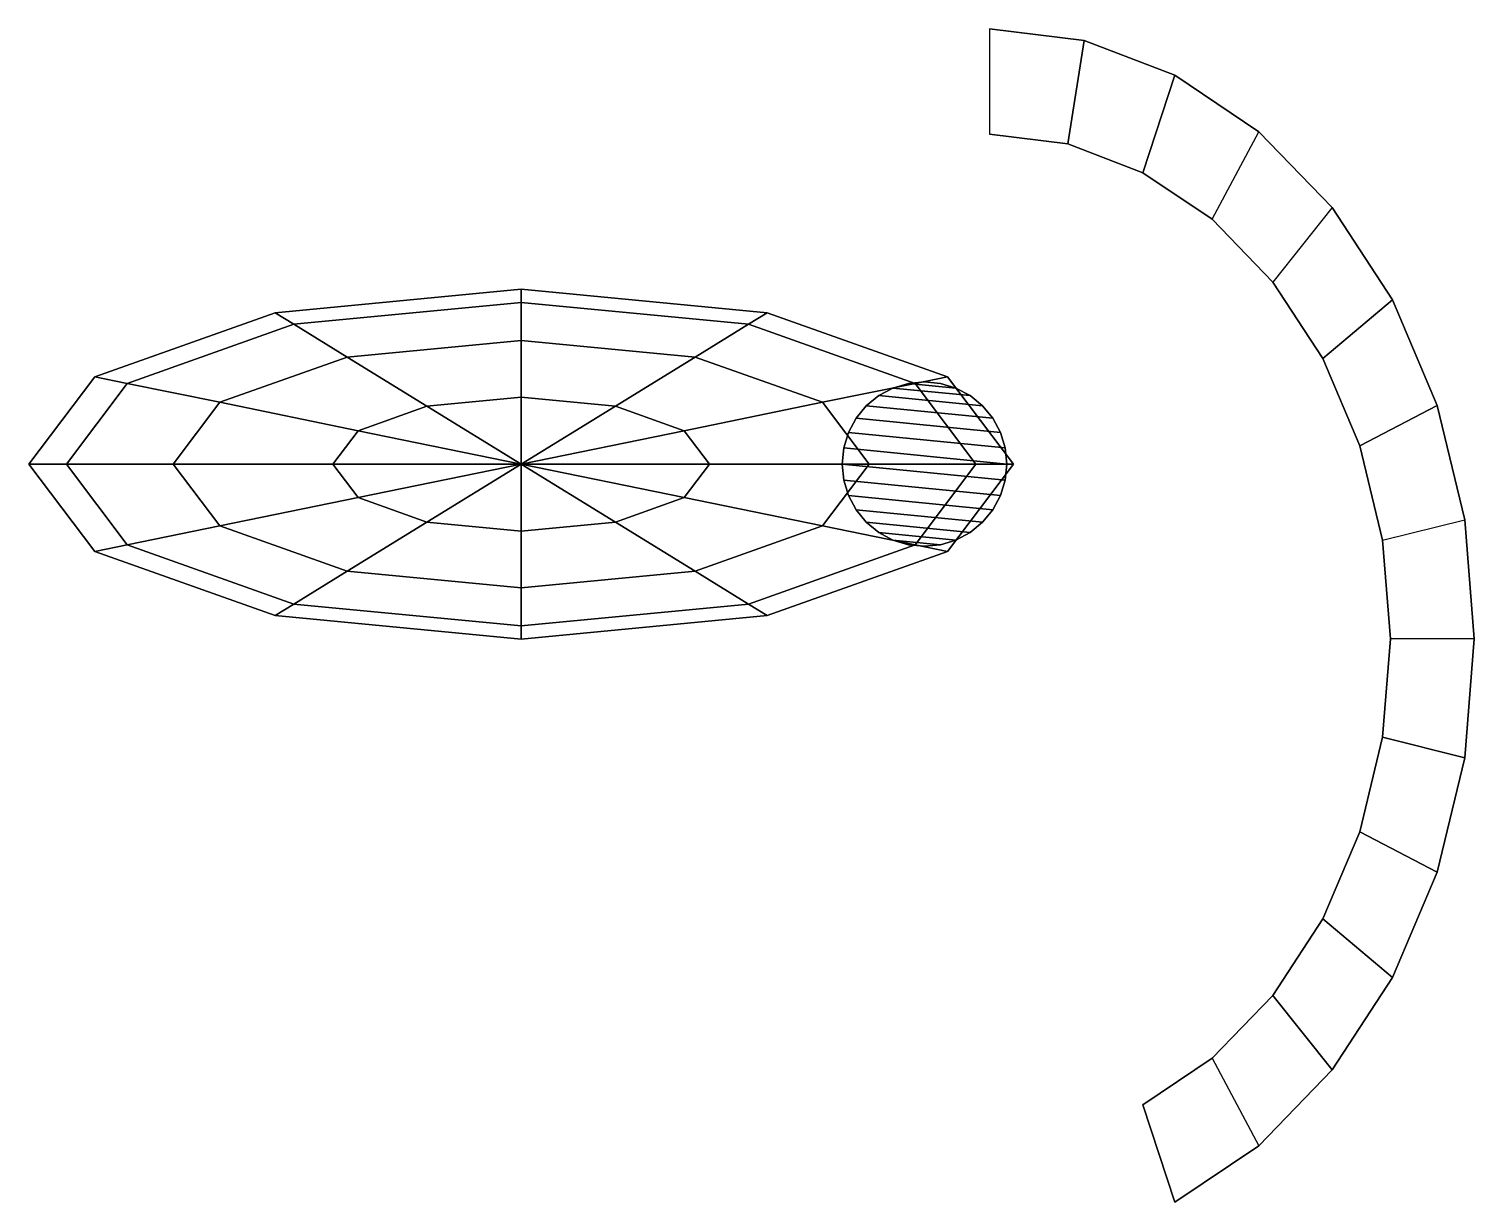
# Model space of a CAD drawing. Extents: x -5.46 to 3.35, y -4.5 to 2.65.
import ezdxf

# ---------------------------------------------------------------- set-up
doc = ezdxf.new("R2010")
doc.units = 0

# ---------------------------------------------------------------- blocks, each defined once
blk = doc.blocks.new('Sphere_002')
at = {"color": 250}
for points in [[(0, 1.06536, -17.342), (-1.49943, 0.922631, -17.342), (-1.38529, 0.8524, -16.676), (0, 0.984267, -16.676)], [(0, 0.984267, -18.0079), (-1.38529, 0.8524, -18.0079), (-1.49943, 0.922631, -17.342), (0, 1.06536, -17.342)], [(1.38529, 0.8524, -18.0079), (0, 0.984267, -18.0079), (0, 1.06536, -17.342), (1.49943, 0.922631, -17.342)], [(1.49943, 0.922631, -17.342), (0, 1.06536, -17.342), (0, 0.984267, -16.676), (1.38529, 0.8524, -16.676)], [(0, 0.984267, -16.676), (-1.38529, 0.8524, -16.676), (-1.06026, 0.652399, -16.1114), (0, 0.753325, -16.1114)], [(0, 0.753325, -18.5725), (-1.06026, 0.652399, -18.5725), (-1.38529, 0.8524, -18.0079), (0, 0.984267, -18.0079)], [(1.06026, 0.652399, -18.5725), (0, 0.753325, -18.5725), (0, 0.984267, -18.0079), (1.38529, 0.8524, -18.0079)], [(1.38529, 0.8524, -16.676), (0, 0.984267, -16.676), (0, 0.753325, -16.1114), (1.06026, 0.652399, -16.1114)], [(-1.38529, 0.8524, -18.0079), (-2.3994, 0.492133, -18.0079), (-2.59709, 0.532681, -17.342), (-1.49943, 0.922631, -17.342)], [(-1.49943, 0.922631, -17.342), (-2.59709, 0.532681, -17.342), (-2.3994, 0.492133, -16.676), (-1.38529, 0.8524, -16.676)], [(2.59709, 0.532681, -17.342), (1.49943, 0.922631, -17.342), (1.38529, 0.8524, -16.676), (2.3994, 0.492133, -16.676)], [(2.3994, 0.492133, -18.0079), (1.38529, 0.8524, -18.0079), (1.49943, 0.922631, -17.342), (2.59709, 0.532681, -17.342)], [(-1.06026, 0.652399, -18.5725), (-1.83642, 0.376663, -18.5725), (-2.3994, 0.492133, -18.0079), (-1.38529, 0.8524, -18.0079)], [(-1.38529, 0.8524, -16.676), (-2.3994, 0.492133, -16.676), (-1.83642, 0.376663, -16.1114), (-1.06026, 0.652399, -16.1114)], [(2.3994, 0.492133, -16.676), (1.38529, 0.8524, -16.676), (1.06026, 0.652399, -16.1114), (1.83642, 0.376663, -16.1114)], [(1.83642, 0.376663, -18.5725), (1.06026, 0.652399, -18.5725), (1.38529, 0.8524, -18.0079), (2.3994, 0.492133, -18.0079)], [(0, 0.753325, -16.1114), (-1.06026, 0.652399, -16.1114), (-0.573808, 0.353076, -15.7342), (0, 0.407697, -15.7342)], [(0, 0.407697, -18.9498), (-0.573808, 0.353076, -18.9498), (-1.06026, 0.652399, -18.5725), (0, 0.753325, -18.5725)], [(0.573808, 0.353076, -18.9498), (0, 0.407697, -18.9498), (0, 0.753325, -18.5725), (1.06026, 0.652399, -18.5725)], [(1.06026, 0.652399, -16.1114), (0, 0.753325, -16.1114), (0, 0.407697, -15.7342), (0.573807, 0.353076, -15.7342)], [(-0.573808, 0.353076, -18.9498), (-0.993864, 0.203848, -18.9498), (-1.83642, 0.376663, -18.5725), (-1.06026, 0.652399, -18.5725)], [(-1.06026, 0.652399, -16.1114), (-1.83642, 0.376663, -16.1114), (-0.993864, 0.203848, -15.7342), (-0.573808, 0.353076, -15.7342)], [(1.83642, 0.376663, -16.1114), (1.06026, 0.652399, -16.1114), (0.573807, 0.353076, -15.7342), (0.993864, 0.203848, -15.7342)], [(0.993864, 0.203848, -18.9498), (0.573808, 0.353076, -18.9498), (1.06026, 0.652399, -18.5725), (1.83642, 0.376663, -18.5725)], [(-2.59709, 0.532681, -17.342), (-2.99886, 0, -17.342), (-2.77059, 0, -16.676), (-2.3994, 0.492133, -16.676)], [(-2.3994, 0.492133, -18.0079), (-2.77059, 0, -18.0079), (-2.99886, 0, -17.342), (-2.59709, 0.532681, -17.342)], [(2.77059, 0, -18.0079), (2.3994, 0.492133, -18.0079), (2.59709, 0.532681, -17.342), (2.99886, 0, -17.342)], [(2.99886, 0, -17.342), (2.59709, 0.532681, -17.342), (2.3994, 0.492133, -16.676), (2.77059, 0, -16.676)], [(-2.3994, 0.492133, -16.676), (-2.77059, 0, -16.676), (-2.12052, 0, -16.1114), (-1.83642, 0.376663, -16.1114)], [(-1.83642, 0.376663, -18.5725), (-2.12052, 0, -18.5725), (-2.77059, 0, -18.0079), (-2.3994, 0.492133, -18.0079)], [(2.12052, 0, -18.5725), (1.83642, 0.376663, -18.5725), (2.3994, 0.492133, -18.0079), (2.77059, 0, -18.0079)], [(1.83642, 0.376663, -16.1114), (2.12052, 0, -16.1114), (2.77059, 0, -16.676), (2.3994, 0.492133, -16.676)], [(-1.83642, 0.376663, -16.1114), (-2.12052, 0, -16.1114), (-1.14761, 0, -15.7342), (-0.993864, 0.203848, -15.7342)], [(-0.993864, 0.203848, -18.9498), (-1.14761, 0, -18.9498), (-2.12052, 0, -18.5725), (-1.83642, 0.376663, -18.5725)], [(0, 0, -19.0822), (-0.993864, 0.203848, -18.9498), (-0.573808, 0.353076, -18.9498)], [(-0.573808, 0.353076, -15.7342), (-0.993864, 0.203848, -15.7342), (0, 0, -15.6017)], [(0, 0.407697, -15.7342), (-0.573808, 0.353076, -15.7342), (0, 0, -15.6017)], [(0, 0, -19.0822), (-0.573808, 0.353076, -18.9498), (0, 0.407697, -18.9498)], [(0, 0, -19.0822), (0, 0.407697, -18.9498), (0.573808, 0.353076, -18.9498)], [(0.573807, 0.353076, -15.7342), (0, 0.407697, -15.7342), (0, 0, -15.6017)], [(0.993864, 0.203848, -15.7342), (0.573807, 0.353076, -15.7342), (0, 0, -15.6017)], [(0, 0, -19.0822), (0.573808, 0.353076, -18.9498), (0.993864, 0.203848, -18.9498)], [(1.14761, 0, -18.9498), (0.993864, 0.203848, -18.9498), (1.83642, 0.376663, -18.5725), (2.12052, 0, -18.5725)], [(2.12052, 0, -16.1114), (1.83642, 0.376663, -16.1114), (0.993864, 0.203848, -15.7342), (1.14761, 0, -15.7342)], [(-0.993864, 0.203848, -15.7342), (-1.14761, 0, -15.7342), (0, 0, -15.6017)], [(0, 0, -19.0822), (-1.14761, 0, -18.9498), (-0.993864, 0.203848, -18.9498)], [(0, 0, -19.0822), (0.993864, 0.203848, -18.9498), (1.14761, 0, -18.9498)], [(1.14761, 0, -15.7342), (0.993864, 0.203848, -15.7342), (0, 0, -15.6017)], [(-2.77059, 0, -18.0079), (-2.3994, -0.492133, -18.0079), (-2.59709, -0.532681, -17.342), (-2.99886, 0, -17.342)], [(-2.99886, 0, -17.342), (-2.59709, -0.532681, -17.342), (-2.3994, -0.492133, -16.676), (-2.77059, 0, -16.676)], [(-2.12052, 0, -18.5725), (-1.83642, -0.376663, -18.5725), (-2.3994, -0.492133, -18.0079), (-2.77059, 0, -18.0079)], [(-2.77059, 0, -16.676), (-2.3994, -0.492133, -16.676), (-1.83642, -0.376663, -16.1114), (-2.12052, 0, -16.1114)], [(-1.14761, 0, -18.9498), (-0.993864, -0.203848, -18.9498), (-1.83642, -0.376663, -18.5725), (-2.12052, 0, -18.5725)], [(-2.12052, 0, -16.1114), (-1.83642, -0.376663, -16.1114), (-0.993864, -0.203848, -15.7342), (-1.14761, 0, -15.7342)], [(0, 0, -19.0822), (-0.993864, -0.203848, -18.9498), (-1.14761, 0, -18.9498)], [(-1.14761, 0, -15.7342), (-0.993864, -0.203848, -15.7342), (0, 0, -15.6017)], [(-0.993864, -0.203848, -15.7342), (-0.573807, -0.353076, -15.7342), (0, 0, -15.6017)], [(0, 0, -19.0822), (-0.573807, -0.353076, -18.9498), (-0.993864, -0.203848, -18.9498)], [(0, 0, -19.0822), (0, -0.407697, -18.9498), (-0.573807, -0.353076, -18.9498)], [(-0.573807, -0.353076, -15.7342), (0, -0.407697, -15.7342), (0, 0, -15.6017)], [(0, -0.407697, -15.7342), (0.573807, -0.353076, -15.7342), (0, 0, -15.6017)], [(0, 0, -19.0822), (0.573808, -0.353076, -18.9498), (0, -0.407697, -18.9498)], [(0, 0, -19.0822), (0.993864, -0.203848, -18.9498), (0.573808, -0.353076, -18.9498)], [(0.573807, -0.353076, -15.7342), (0.993864, -0.203848, -15.7342), (0, 0, -15.6017)], [(0.993864, -0.203848, -15.7342), (1.14761, 0, -15.7342), (0, 0, -15.6017)], [(0, 0, -19.0822), (1.14761, 0, -18.9498), (0.993864, -0.203848, -18.9498)], [(1.83642, -0.376663, -16.1114), (2.12052, 0, -16.1114), (1.14761, 0, -15.7342), (0.993864, -0.203848, -15.7342)], [(0.993864, -0.203848, -18.9498), (1.14761, 0, -18.9498), (2.12052, 0, -18.5725), (1.83642, -0.376663, -18.5725)], [(2.12052, 0, -16.1114), (1.83642, -0.376663, -16.1114), (2.3994, -0.492133, -16.676), (2.77059, 0, -16.676)], [(1.83642, -0.376663, -18.5725), (2.12052, 0, -18.5725), (2.77059, 0, -18.0079), (2.3994, -0.492133, -18.0079)], [(2.59709, -0.532681, -17.342), (2.99886, 0, -17.342), (2.77059, 0, -16.676), (2.3994, -0.492133, -16.676)], [(2.3994, -0.492133, -18.0079), (2.77059, 0, -18.0079), (2.99886, 0, -17.342), (2.59709, -0.532681, -17.342)], [(-1.83642, -0.376663, -16.1114), (-1.06026, -0.652399, -16.1114), (-0.573807, -0.353076, -15.7342), (-0.993864, -0.203848, -15.7342)], [(-0.993864, -0.203848, -18.9498), (-0.573807, -0.353076, -18.9498), (-1.06026, -0.652399, -18.5725), (-1.83642, -0.376663, -18.5725)], [(1.06026, -0.652399, -16.1114), (1.83642, -0.376663, -16.1114), (0.993864, -0.203848, -15.7342), (0.573807, -0.353076, -15.7342)], [(0.573808, -0.353076, -18.9498), (0.993864, -0.203848, -18.9498), (1.83642, -0.376663, -18.5725), (1.06026, -0.652399, -18.5725)], [(-2.3994, -0.492133, -16.676), (-1.38529, -0.8524, -16.676), (-1.06026, -0.652399, -16.1114), (-1.83642, -0.376663, -16.1114)], [(-1.83642, -0.376663, -18.5725), (-1.06026, -0.652399, -18.5725), (-1.38529, -0.8524, -18.0079), (-2.3994, -0.492133, -18.0079)], [(-0.573807, -0.353076, -18.9498), (0, -0.407697, -18.9498), (0, -0.753325, -18.5725), (-1.06026, -0.652399, -18.5725)], [(-1.06026, -0.652399, -16.1114), (0, -0.753325, -16.1114), (0, -0.407697, -15.7342), (-0.573807, -0.353076, -15.7342)], [(0, -0.753325, -16.1114), (1.06026, -0.652399, -16.1114), (0.573807, -0.353076, -15.7342), (0, -0.407697, -15.7342)], [(0, -0.407697, -18.9498), (0.573808, -0.353076, -18.9498), (1.06026, -0.652399, -18.5725), (0, -0.753325, -18.5725)], [(1.06026, -0.652399, -18.5725), (1.83642, -0.376663, -18.5725), (2.3994, -0.492133, -18.0079), (1.38529, -0.8524, -18.0079)], [(1.38529, -0.8524, -16.676), (2.3994, -0.492133, -16.676), (1.83642, -0.376663, -16.1114), (1.06026, -0.652399, -16.1114)], [(-2.59709, -0.532681, -17.342), (-1.49943, -0.922631, -17.342), (-1.38529, -0.8524, -16.676), (-2.3994, -0.492133, -16.676)], [(-2.3994, -0.492133, -18.0079), (-1.38529, -0.8524, -18.0079), (-1.49943, -0.922631, -17.342), (-2.59709, -0.532681, -17.342)], [(1.38529, -0.8524, -18.0079), (2.3994, -0.492133, -18.0079), (2.59709, -0.532681, -17.342), (1.49943, -0.922631, -17.342)], [(1.49943, -0.922631, -17.342), (2.59709, -0.532681, -17.342), (2.3994, -0.492133, -16.676), (1.38529, -0.8524, -16.676)], [(-1.06026, -0.652399, -18.5725), (0, -0.753325, -18.5725), (0, -0.984267, -18.0079), (-1.38529, -0.8524, -18.0079)], [(-1.38529, -0.8524, -16.676), (0, -0.984267, -16.676), (0, -0.753325, -16.1114), (-1.06026, -0.652399, -16.1114)], [(0, -0.984267, -16.676), (1.38529, -0.8524, -16.676), (1.06026, -0.652399, -16.1114), (0, -0.753325, -16.1114)], [(0, -0.753325, -18.5725), (1.06026, -0.652399, -18.5725), (1.38529, -0.8524, -18.0079), (0, -0.984267, -18.0079)], [(-1.38529, -0.8524, -18.0079), (0, -0.984267, -18.0079), (0, -1.06536, -17.342), (-1.49943, -0.922631, -17.342)], [(-1.49943, -0.922631, -17.342), (0, -1.06536, -17.342), (0, -0.984267, -16.676), (-1.38529, -0.8524, -16.676)], [(0, -1.06536, -17.342), (1.49943, -0.922631, -17.342), (1.38529, -0.8524, -16.676), (0, -0.984267, -16.676)], [(0, -0.984267, -18.0079), (1.38529, -0.8524, -18.0079), (1.49943, -0.922631, -17.342), (0, -1.06536, -17.342)]]:
    blk.add_3dface(points, dxfattribs=at)
blk = doc.blocks.new('Circle')
at = {"color": 250}
for points in [[(-7.17126, 2.55038, 0.328831), (-7.74717, 2.62176, 0.328831), (-7.74717, 1.97984, 0.328831), (-7.27079, 1.92079, 0.328831)], [(-7.17126, 2.55038, 0.328831), (-7.74717, 2.62176, 0.328831), (-7.74717, 2.62176, -0.272689), (-7.17126, 2.55038, -0.272689)], [(-7.17126, 2.55038, -0.272689), (-7.74717, 2.62176, -0.272689), (-7.74717, 1.97984, -0.272689), (-7.27079, 1.92079, -0.272689)], [(-6.61749, 2.339, 0.328831), (-7.17126, 2.55038, 0.328831), (-7.27079, 1.92079, 0.328831), (-6.81271, 1.74594, 0.328831)], [(-6.61749, 2.339, -0.272689), (-7.17126, 2.55038, -0.272689), (-7.27079, 1.92079, -0.272689), (-6.81271, 1.74594, -0.272689)], [(-6.61749, 2.339, 0.328831), (-7.17126, 2.55038, 0.328831), (-7.17126, 2.55038, -0.272689), (-6.61749, 2.339, -0.272689)], [(-6.10713, 1.99573, 0.328831), (-6.61749, 2.339, 0.328831), (-6.81271, 1.74594, 0.328831), (-6.39055, 1.46199, 0.328831)], [(-6.10713, 1.99573, -0.272689), (-6.61749, 2.339, -0.272689), (-6.81271, 1.74594, -0.272689), (-6.39055, 1.46199, -0.272689)], [(-6.10713, 1.99573, 0.328831), (-6.61749, 2.339, 0.328831), (-6.61749, 2.339, -0.272689), (-6.10713, 1.99573, -0.272689)], [(-7.27079, 1.92079, 0.328831), (-7.74717, 1.97984, 0.328831), (-7.74717, 1.97984, -0.272689), (-7.27079, 1.92079, -0.272689)], [(-6.10713, 1.99573, 0.328831), (-5.6598, 1.53377, 0.328831), (-6.02052, 1.07987, 0.328831), (-6.39055, 1.46199, 0.328831)], [(-6.10713, 1.99573, -0.272689), (-5.6598, 1.53377, -0.272689), (-6.02052, 1.07987, -0.272689), (-6.39055, 1.46199, -0.272689)], [(-6.10713, 1.99573, 0.328831), (-5.6598, 1.53377, 0.328831), (-5.6598, 1.53377, -0.272689), (-6.10713, 1.99573, -0.272689)], [(-6.81271, 1.74594, 0.328831), (-7.27079, 1.92079, 0.328831), (-7.27079, 1.92079, -0.272689), (-6.81271, 1.74594, -0.272689)], [(-6.39055, 1.46199, 0.328831), (-6.81271, 1.74594, 0.328831), (-6.81271, 1.74594, -0.272689), (-6.39055, 1.46199, -0.272689)], [(-5.29269, 0.970877, 0.328831), (-5.6598, 1.53377, 0.328831), (-6.02052, 1.07987, 0.328831), (-5.71685, 0.614244, 0.328831)], [(-5.29269, 0.970877, -0.272689), (-5.6598, 1.53377, -0.272689), (-6.02052, 1.07987, -0.272689), (-5.71685, 0.614244, -0.272689)], [(-5.29269, 0.970877, 0.328831), (-5.6598, 1.53377, 0.328831), (-5.6598, 1.53377, -0.272689), (-5.29269, 0.970877, -0.272689)], [(-6.39055, 1.46199, 0.328831), (-6.02052, 1.07987, 0.328831), (-6.02052, 1.07987, -0.272689), (-6.39055, 1.46199, -0.272689)], [(-5.71685, 0.614244, 0.328831), (-6.02052, 1.07987, 0.328831), (-6.02052, 1.07987, -0.272689), (-5.71685, 0.614244, -0.272689)], [(-5.0199, 0.328671, 0.328831), (-5.29269, 0.970877, 0.328831), (-5.71685, 0.614244, 0.328831), (-5.4912, 0.083018, 0.328831)], [(-5.0199, 0.328671, -0.272689), (-5.29269, 0.970877, -0.272689), (-5.71685, 0.614244, -0.272689), (-5.4912, 0.083018, -0.272689)], [(-5.0199, 0.328671, 0.328831), (-5.29269, 0.970877, 0.328831), (-5.29269, 0.970877, -0.272689), (-5.0199, 0.328671, -0.272689)], [(-5.4912, 0.083018, 0.328831), (-5.71685, 0.614244, 0.328831), (-5.71685, 0.614244, -0.272689), (-5.4912, 0.083018, -0.272689)], [(-4.85191, -0.368163, 0.328831), (-5.0199, 0.328671, 0.328831), (-5.4912, 0.083018, 0.328831), (-5.35224, -0.493396, 0.328831)], [(-4.85191, -0.368163, -0.272689), (-5.0199, 0.328671, -0.272689), (-5.4912, 0.083018, -0.272689), (-5.35224, -0.493396, -0.272689)], [(-4.85191, -0.368163, 0.328831), (-5.0199, 0.328671, 0.328831), (-5.0199, 0.328671, -0.272689), (-4.85191, -0.368163, -0.272689)], [(-5.35224, -0.493396, 0.328831), (-5.4912, 0.083018, 0.328831), (-5.4912, 0.083018, -0.272689), (-5.35224, -0.493396, -0.272689)], [(-4.85191, -0.368163, 0.328831), (-4.79519, -1.09285, 0.328831), (-5.30532, -1.09285, 0.328831), (-5.35224, -0.493396, 0.328831)], [(-4.85191, -0.368163, -0.272689), (-4.79519, -1.09285, -0.272689), (-5.30532, -1.09285, -0.272689), (-5.35224, -0.493396, -0.272689)], [(-4.85191, -0.368163, 0.328831), (-4.79519, -1.09285, 0.328831), (-4.79519, -1.09285, -0.272689), (-4.85191, -0.368163, -0.272689)], [(-5.35224, -0.493396, 0.328831), (-5.30532, -1.09285, 0.328831), (-5.30532, -1.09285, -0.272689), (-5.35224, -0.493396, -0.272689)], [(-4.85191, -1.81753, 0.328831), (-4.79519, -1.09285, 0.328831), (-5.30532, -1.09285, 0.328831), (-5.35224, -1.6923, 0.328831)], [(-5.35224, -1.6923, 0.328831), (-5.30532, -1.09285, 0.328831), (-5.30532, -1.09285, -0.272689), (-5.35224, -1.6923, -0.272689)], [(-4.85191, -1.81753, -0.272689), (-4.79519, -1.09285, -0.272689), (-5.30532, -1.09285, -0.272689), (-5.35224, -1.6923, -0.272689)], [(-4.85191, -1.81753, 0.328831), (-4.79519, -1.09285, 0.328831), (-4.79519, -1.09285, -0.272689), (-4.85191, -1.81753, -0.272689)], [(-5.0199, -2.51436, 0.328831), (-4.85191, -1.81753, 0.328831), (-5.35224, -1.6923, 0.328831), (-5.4912, -2.26871, 0.328831)], [(-5.4912, -2.26871, 0.328831), (-5.35224, -1.6923, 0.328831), (-5.35224, -1.6923, -0.272689), (-5.4912, -2.26871, -0.272689)], [(-5.0199, -2.51436, -0.272689), (-4.85191, -1.81753, -0.272689), (-5.35224, -1.6923, -0.272689), (-5.4912, -2.26871, -0.272689)], [(-5.0199, -2.51436, 0.328831), (-4.85191, -1.81753, 0.328831), (-4.85191, -1.81753, -0.272689), (-5.0199, -2.51436, -0.272689)], [(-5.29269, -3.15657, 0.328831), (-5.0199, -2.51436, 0.328831), (-5.4912, -2.26871, 0.328831), (-5.71685, -2.79994, 0.328831)], [(-5.71685, -2.79994, 0.328831), (-5.4912, -2.26871, 0.328831), (-5.4912, -2.26871, -0.272689), (-5.71685, -2.79994, -0.272689)], [(-5.29269, -3.15657, -0.272689), (-5.0199, -2.51436, -0.272689), (-5.4912, -2.26871, -0.272689), (-5.71685, -2.79994, -0.272689)], [(-5.29269, -3.15657, 0.328831), (-5.0199, -2.51436, 0.328831), (-5.0199, -2.51436, -0.272689), (-5.29269, -3.15657, -0.272689)], [(-5.6598, -3.71947, 0.328831), (-5.29269, -3.15657, 0.328831), (-5.71685, -2.79994, 0.328831), (-6.02052, -3.26556, 0.328831)], [(-6.02052, -3.26556, 0.328831), (-5.71685, -2.79994, 0.328831), (-5.71685, -2.79994, -0.272689), (-6.02052, -3.26556, -0.272689)], [(-5.6598, -3.71947, -0.272689), (-5.29269, -3.15657, -0.272689), (-5.71685, -2.79994, -0.272689), (-6.02052, -3.26556, -0.272689)], [(-5.6598, -3.71947, 0.328831), (-5.29269, -3.15657, 0.328831), (-5.29269, -3.15657, -0.272689), (-5.6598, -3.71947, -0.272689)], [(-6.10714, -4.18143, 0.328831), (-5.6598, -3.71947, 0.328831), (-6.02052, -3.26556, 0.328831), (-6.39055, -3.64769, 0.328831)], [(-6.39055, -3.64769, 0.328831), (-6.02052, -3.26556, 0.328831), (-6.02052, -3.26556, -0.272689), (-6.39055, -3.64769, -0.272689)], [(-6.10714, -4.18143, -0.272689), (-5.6598, -3.71947, -0.272689), (-6.02052, -3.26556, -0.272689), (-6.39055, -3.64769, -0.272689)], [(-6.10714, -4.18143, 0.328831), (-6.6175, -4.52469, 0.328831), (-6.81272, -3.93163, 0.328831), (-6.39055, -3.64769, 0.328831)], [(-6.39055, -3.64769, 0.328831), (-6.81272, -3.93163, 0.328831), (-6.81272, -3.93163, -0.272689), (-6.39055, -3.64769, -0.272689)], [(-6.10714, -4.18143, -0.272689), (-6.6175, -4.52469, -0.272689), (-6.81272, -3.93163, -0.272689), (-6.39055, -3.64769, -0.272689)], [(-6.10714, -4.18143, 0.328831), (-5.6598, -3.71947, 0.328831), (-5.6598, -3.71947, -0.272689), (-6.10714, -4.18143, -0.272689)], [(-6.81272, -3.93163, 0.328831), (-6.6175, -4.52469, 0.328831), (-6.6175, -4.52469, -0.272689), (-6.81272, -3.93163, -0.272689)], [(-6.10714, -4.18143, 0.328831), (-6.6175, -4.52469, 0.328831), (-6.6175, -4.52469, -0.272689), (-6.10714, -4.18143, -0.272689)]]:
    blk.add_3dface(points, dxfattribs=at)
blk = doc.blocks.new('Cylinder')
at = {"color": 250}
for points in [[(-0.278366, 0.416605, -10.0281), (-0.278369, 0.416603, 10.0281), (-0.191745, 0.462905, 10.0281), (-0.191741, 0.462906, -10.0281)], [(-0.191745, 0.462905, 10.0281), (-0.278369, 0.416603, 10.0281), (0.354294, 0.354292, 10.0281), (0.278363, 0.416607, 10.0281)], [(-0.191741, 0.462906, -10.0281), (-0.191745, 0.462905, 10.0281), (-0.097753, 0.491418, 10.0281), (-0.097748, 0.491419, -10.0281)], [(-0.097753, 0.491418, 10.0281), (-0.191745, 0.462905, 10.0281), (0.278363, 0.416607, 10.0281), (0.191738, 0.462908, 10.0281)], [(-0.097748, 0.491419, -10.0281), (-0.097753, 0.491418, 10.0281), (-0.000004, 0.501046, 10.0281), (0.000001, 0.501046, -10.0281)], [(-0.000004, 0.501046, 10.0281), (-0.097753, 0.491418, 10.0281), (0.191738, 0.462908, 10.0281), (0.097745, 0.491419, 10.0281)], [(0.000001, 0.501046, -10.0281), (-0.000004, 0.501046, 10.0281), (0.097745, 0.491419, 10.0281), (0.09775, 0.491418, -10.0281)], [(0.09775, 0.491418, -10.0281), (0.097745, 0.491419, 10.0281), (0.191738, 0.462908, 10.0281), (0.191743, 0.462906, -10.0281)], [(0.191743, 0.462906, -10.0281), (0.191738, 0.462908, 10.0281), (0.278363, 0.416607, 10.0281), (0.278367, 0.416604, -10.0281)], [(-0.416604, 0.278367, -10.0281), (-0.416606, 0.278364, 10.0281), (-0.354295, 0.354291, 10.0281), (-0.354293, 0.354293, -10.0281)], [(-0.354295, 0.354291, 10.0281), (-0.416606, 0.278364, 10.0281), (0.462907, 0.191741, 10.0281), (0.416605, 0.278365, 10.0281)], [(-0.354293, 0.354293, -10.0281), (-0.354295, 0.354291, 10.0281), (-0.278369, 0.416603, 10.0281), (-0.278366, 0.416605, -10.0281)], [(-0.278369, 0.416603, 10.0281), (-0.354295, 0.354291, 10.0281), (0.416605, 0.278365, 10.0281), (0.354294, 0.354292, 10.0281)], [(0.354294, 0.354292, 10.0281), (0.354293, 0.354293, -10.0281), (0.278367, 0.416604, -10.0281), (0.278363, 0.416607, 10.0281)], [(0.354293, 0.354293, -10.0281), (0.354294, 0.354292, 10.0281), (0.416605, 0.278365, 10.0281), (0.416605, 0.278366, -10.0281)], [(-0.462906, 0.191743, -10.0281), (-0.462907, 0.19174, 10.0281), (-0.416606, 0.278364, 10.0281), (-0.416604, 0.278367, -10.0281)], [(-0.416606, 0.278364, 10.0281), (-0.462907, 0.19174, 10.0281), (0.491419, 0.097748, 10.0281), (0.462907, 0.191741, 10.0281)], [(0.416605, 0.278366, -10.0281), (0.416605, 0.278365, 10.0281), (0.462907, 0.191741, 10.0281), (0.462906, 0.191742, -10.0281)], [(-0.491418, 0.09775, -10.0281), (-0.491419, 0.097747, 10.0281), (-0.462907, 0.19174, 10.0281), (-0.462906, 0.191743, -10.0281)], [(-0.462907, 0.19174, 10.0281), (-0.491419, 0.097747, 10.0281), (0.501046, -0.000001, 10.0281), (0.491419, 0.097748, 10.0281)], [(0.462906, 0.191742, -10.0281), (0.462907, 0.191741, 10.0281), (0.491419, 0.097748, 10.0281), (0.491419, 0.097749, -10.0281)], [(-0.501046, 0, -10.0281), (-0.501046, -0.000002, 10.0281), (-0.491419, 0.097747, 10.0281), (-0.491418, 0.09775, -10.0281)], [(-0.491419, 0.097747, 10.0281), (-0.501046, -0.000002, 10.0281), (0.491418, -0.09775, 10.0281), (0.501046, -0.000001, 10.0281)], [(0.491419, 0.097749, -10.0281), (0.491419, 0.097748, 10.0281), (0.501046, -0.000001, 10.0281), (0.501046, 0, -10.0281)], [(-0.491419, -0.097749, -10.0281), (-0.491418, -0.097751, 10.0281), (-0.501046, -0.000002, 10.0281), (-0.501046, 0, -10.0281)], [(0.501046, 0, -10.0281), (0.501046, -0.000001, 10.0281), (0.491418, -0.09775, 10.0281), (0.491419, -0.097749, -10.0281)], [(-0.501046, -0.000002, 10.0281), (-0.491418, -0.097751, 10.0281), (0.462906, -0.191743, 10.0281), (0.491418, -0.09775, 10.0281)], [(-0.462906, -0.191742, -10.0281), (-0.462905, -0.191744, 10.0281), (-0.491418, -0.097751, 10.0281), (-0.491419, -0.097749, -10.0281)], [(-0.491418, -0.097751, 10.0281), (-0.462905, -0.191744, 10.0281), (0.416604, -0.278367, 10.0281), (0.462906, -0.191743, 10.0281)], [(0.491419, -0.097749, -10.0281), (0.491418, -0.09775, 10.0281), (0.462906, -0.191743, 10.0281), (0.462906, -0.191742, -10.0281)], [(-0.416605, -0.278366, -10.0281), (-0.416604, -0.278367, 10.0281), (-0.462905, -0.191744, 10.0281), (-0.462906, -0.191742, -10.0281)], [(-0.462905, -0.191744, 10.0281), (-0.416604, -0.278367, 10.0281), (0.354293, -0.354293, 10.0281), (0.416604, -0.278367, 10.0281)], [(0.462906, -0.191742, -10.0281), (0.462906, -0.191743, 10.0281), (0.416604, -0.278367, 10.0281), (0.416605, -0.278366, -10.0281)], [(-0.354293, -0.354293, -10.0281), (-0.354292, -0.354294, 10.0281), (-0.416604, -0.278367, 10.0281), (-0.416605, -0.278366, -10.0281)], [(-0.416604, -0.278367, 10.0281), (-0.354292, -0.354294, 10.0281), (0.278366, -0.416605, 10.0281), (0.354293, -0.354293, 10.0281)], [(0.416605, -0.278366, -10.0281), (0.416604, -0.278367, 10.0281), (0.354293, -0.354293, 10.0281), (0.354293, -0.354293, -10.0281)], [(-0.278366, -0.416604, -10.0281), (-0.278365, -0.416605, 10.0281), (-0.354292, -0.354294, 10.0281), (-0.354293, -0.354293, -10.0281)], [(-0.354292, -0.354294, 10.0281), (-0.278365, -0.416605, 10.0281), (0.191742, -0.462906, 10.0281), (0.278366, -0.416605, 10.0281)], [(-0.191742, -0.462906, -10.0281), (-0.191741, -0.462906, 10.0281), (-0.278365, -0.416605, 10.0281), (-0.278366, -0.416604, -10.0281)], [(-0.278365, -0.416605, 10.0281), (-0.191741, -0.462906, 10.0281), (0.097749, -0.491418, 10.0281), (0.191742, -0.462906, 10.0281)], [(0.278366, -0.416605, -10.0281), (0.278366, -0.416605, 10.0281), (0.191742, -0.462906, 10.0281), (0.191742, -0.462906, -10.0281)], [(0.354293, -0.354293, -10.0281), (0.354293, -0.354293, 10.0281), (0.278366, -0.416605, 10.0281), (0.278366, -0.416605, -10.0281)], [(-0.097749, -0.491418, -10.0281), (-0.097749, -0.491419, 10.0281), (-0.191741, -0.462906, 10.0281), (-0.191742, -0.462906, -10.0281)], [(-0.191741, -0.462906, 10.0281), (-0.097749, -0.491419, 10.0281), (0, -0.501046, 10.0281), (0.097749, -0.491418, 10.0281)], [(0, -0.501046, -10.0281), (0, -0.501046, 10.0281), (-0.097749, -0.491419, 10.0281), (-0.097749, -0.491418, -10.0281)], [(0.097749, -0.491419, -10.0281), (0.097749, -0.491418, 10.0281), (0, -0.501046, 10.0281), (0, -0.501046, -10.0281)], [(0.191742, -0.462906, -10.0281), (0.191742, -0.462906, 10.0281), (0.097749, -0.491418, 10.0281), (0.097749, -0.491419, -10.0281)]]:
    blk.add_3dface(points, dxfattribs=at)

msp = doc.modelspace()

# ---------------------------------------------------------------- block references
at = {"layer": '1'}
msp.add_blockref('Cylinder', (0, 0), dxfattribs=at)
at = {"layer": '2'}
msp.add_blockref('Sphere_002', (-2.4566, -0.000779, 7.40155), dxfattribs=at)
at = {"layer": '4'}
msp.add_blockref('Circle', (8.14378, 0.028762, 7.40155), dxfattribs=at)

doc.saveas('drawing.dxf')
